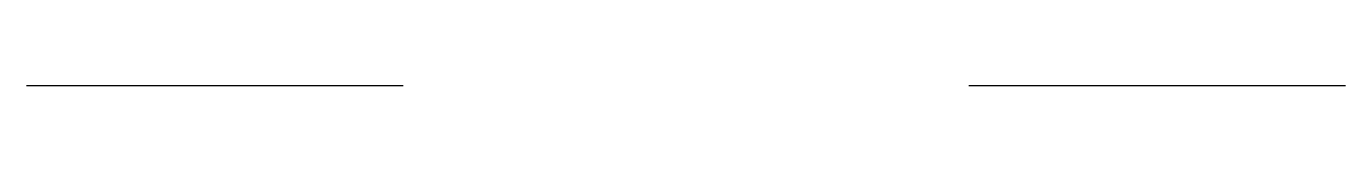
# Model space of a CAD drawing. Header units: metres. Extents: x 0 to 14, y 0 to 0.
import ezdxf

# ---------------------------------------------------------------- set-up
doc = ezdxf.new("R2010")
doc.units = ezdxf.units.M
doc.layers.add('A-WALL', color=7, linetype='Continuous')

# ---------------------------------------------------------------- blocks, each defined once
blk = doc.blocks.new('B1')
at = {"layer": 'A-WALL'}
blk.add_line((0, 0), (4, 0), dxfattribs=at)

msp = doc.modelspace()

# ---------------------------------------------------------------- linework, layer by layer
at = {"layer": 'A-WALL'}
msp.add_line((0, 0), (4, 0), dxfattribs=at)

# ---------------------------------------------------------------- block references
msp.add_blockref('B1', (10, 0), dxfattribs=at)

doc.saveas('drawing.dxf')
